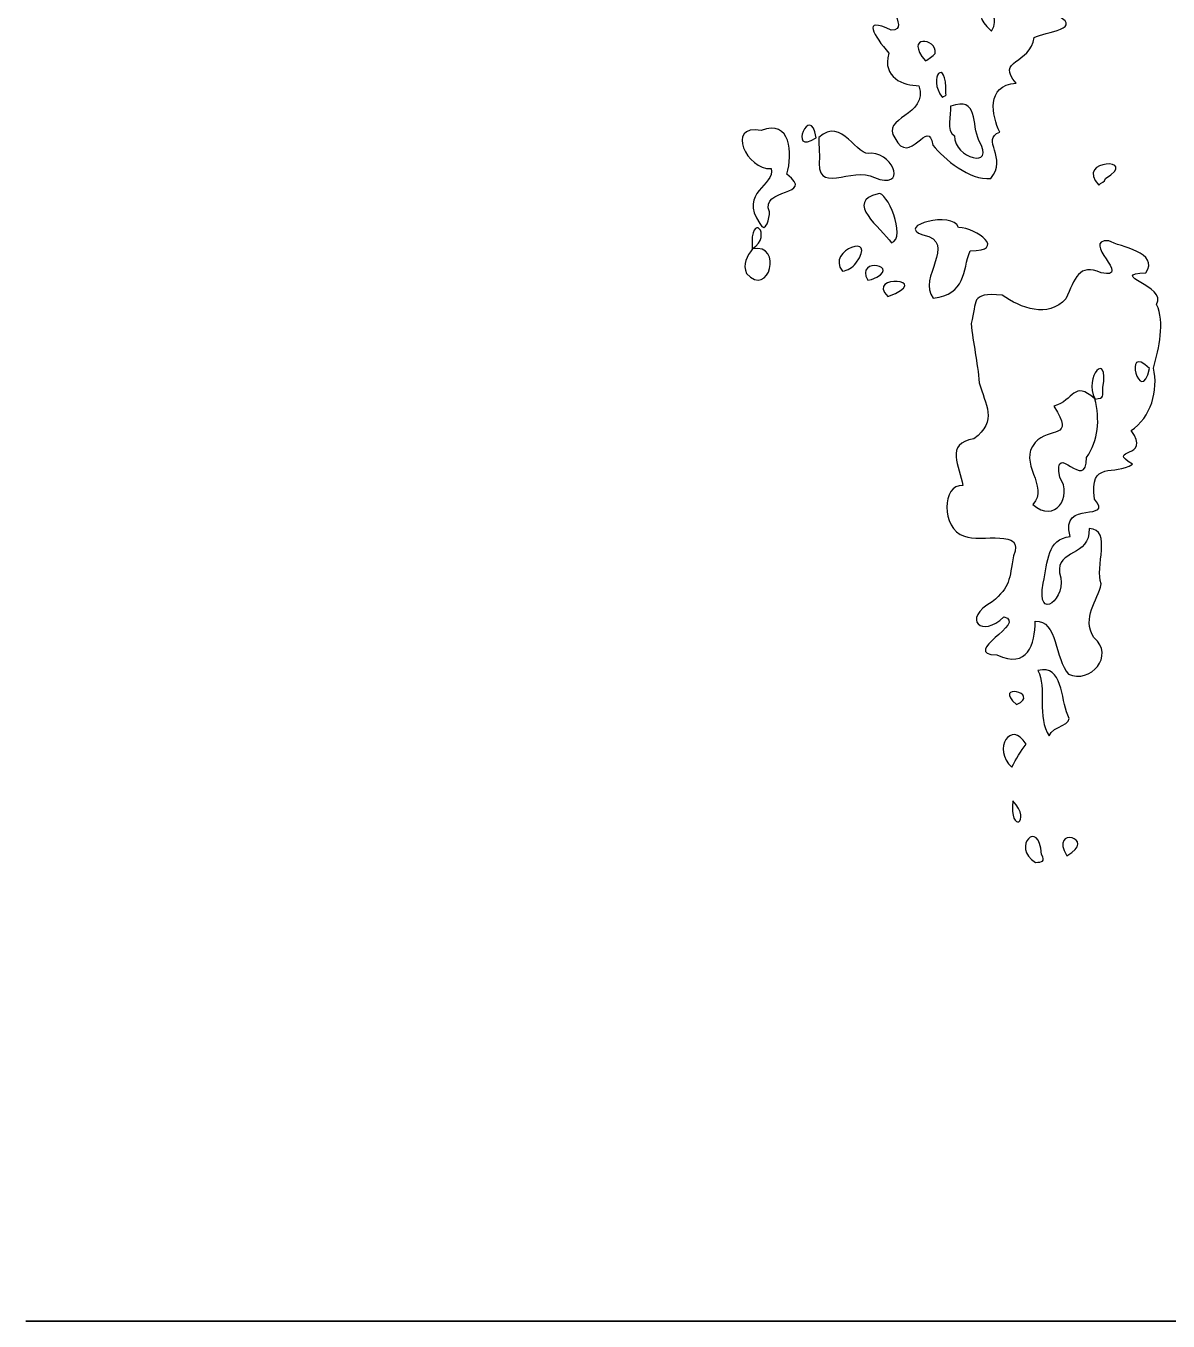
# Model space of a CAD drawing. Header units: centimetres. Extents: x -9.9 to 7.8, y -13.7 to 13.8.
# Drawn here: x -9.914 to -6.121, y 2.106 to 6.405 of the extents above; entities that cross this region are included whole.
import ezdxf

# ---------------------------------------------------------------- set-up
doc = ezdxf.new("R2010")
doc.units = ezdxf.units.CM
doc.header["$MEASUREMENT"] = 0
doc.layers.add('Layer 1', color=7, linetype='Continuous')

msp = doc.modelspace()

# ---------------------------------------------------------------- linework, layer by layer
at = {"layer": 'Layer 1'}
for points, knots in [([(-6.89994, 6.63311), (-6.89303, 6.73269), (-6.80363, 6.53516), (-6.76149, 6.65541), (-6.76149, 6.65541), (-6.68912, 6.66634), (-6.63678, 6.55275), (-6.6034, 6.64794), (-6.6034, 6.64794), (-6.5451, 6.60817), (-6.5923, 6.48034), (-6.50354, 6.44683), (-6.50354, 6.44683), (-6.38652, 6.39469), (-6.53213, 6.38544), (-6.56513, 6.36656), (-6.56513, 6.36656), (-6.57878, 6.2774), (-6.69426, 6.29257), (-6.62564, 6.21548), (-6.62564, 6.21548), (-6.72775, 6.20651), (-6.70516, 6.1075), (-6.68001, 6.05238), (-6.68001, 6.05238), (-6.74399, 6.02877), (-6.6517, 5.96648), (-6.70966, 5.89917), (-6.70966, 5.89917), (-6.78098, 5.89144), (-6.86342, 5.96314), (-6.90241, 6.00884), (-6.90241, 6.00884), (-6.91537, 6.10739), (-6.97996, 5.93296), (-7.02772, 6.03309), (-7.02772, 6.03309), (-7.07865, 6.10095), (-6.91506, 6.10674), (-6.94793, 6.20647), (-6.94793, 6.20647), (-6.99954, 6.20745), (-7.07182, 6.23305), (-7.04821, 6.31432), (-7.04821, 6.31432), (-7.0973, 6.37262), (-7.14096, 6.44007), (-7.03986, 6.39092), (-7.03986, 6.39092), (-6.96518, 6.3924), (-7.10315, 6.5051), (-6.98149, 6.52931), (-6.98149, 6.52931), (-6.91931, 6.45401), (-6.88636, 6.44425), (-6.87926, 6.55878), (-6.87926, 6.55878), (-6.86992, 6.58065), (-6.89804, 6.60969), (-6.89994, 6.6331), (-6.89994, 6.6331), (-6.89994, 6.6331), (-6.89994, 6.63311), (-6.89994, 6.63311)], [0, 0, 0, 0, 0.0588235, 0.0588235, 0.0588235, 0.0588235, 0.1176471, 0.1176471, 0.1176471, 0.1176471, 0.1764706, 0.1764706, 0.1764706, 0.1764706, 0.2352941, 0.2352941, 0.2352941, 0.2352941, 0.2941176, 0.2941176, 0.2941176, 0.2941176, 0.3529412, 0.3529412, 0.3529412, 0.3529412, 0.4117647, 0.4117647, 0.4117647, 0.4117647, 0.4705882, 0.4705882, 0.4705882, 0.4705882, 0.5294118, 0.5294118, 0.5294118, 0.5294118, 0.5882353, 0.5882353, 0.5882353, 0.5882353, 0.6470588, 0.6470588, 0.6470588, 0.6470588, 0.7058824, 0.7058824, 0.7058824, 0.7058824, 0.7647059, 0.7647059, 0.7647059, 0.7647059, 0.8235294, 0.8235294, 0.8235294, 0.8235294, 0.8823529, 0.8823529, 0.8823529, 0.8823529, 1, 1, 1, 1]), ([(-6.92632, 6.28912), (-6.99974, 6.3743), (-6.88811, 6.36742), (-6.89419, 6.31383), (-6.89419, 6.31383), (-6.90299, 6.30335), (-6.91527, 6.2968), (-6.92632, 6.28912)], [0, 0, 0, 0, 0.3333333, 0.3333333, 0.3333333, 0.3333333, 1, 1, 1, 1]), ([(-6.86993, 6.16764), (-6.92341, 6.23415), (-6.85489, 6.3082), (-6.85838, 6.18128), (-6.85838, 6.18128), (-6.85379, 6.174), (-6.86762, 6.17145), (-6.86993, 6.16764)], [0, 0, 0, 0, 0.3333333, 0.3333333, 0.3333333, 0.3333333, 1, 1, 1, 1]), ([(-6.84277, 6.13858), (-6.74879, 6.17358), (-6.77413, 6.07583), (-6.74887, 6.0249), (-6.74887, 6.0249), (-6.69048, 5.9262), (-6.83184, 5.9668), (-6.83042, 6.03973), (-6.83042, 6.03973), (-6.85844, 6.05634), (-6.84073, 6.10989), (-6.84278, 6.13858), (-6.84278, 6.13858), (-6.84278, 6.13858), (-6.84277, 6.13858), (-6.84277, 6.13858)], [0, 0, 0, 0, 0.2, 0.2, 0.2, 0.2, 0.4, 0.4, 0.4, 0.4, 0.6, 0.6, 0.6, 0.6, 1, 1, 1, 1]), ([(-7.28035, 6.03481), (-7.20232, 6.10779), (-7.15533, 5.96468), (-7.10562, 5.98328), (-7.10562, 5.98328), (-7.02676, 5.97746), (-6.98965, 5.85969), (-7.09571, 5.90164), (-7.09571, 5.90164), (-7.16989, 5.94279), (-7.29662, 5.83589), (-7.27788, 5.97056), (-7.27788, 5.97056), (-7.27952, 5.99198), (-7.28103, 6.01331), (-7.28035, 6.03481)], [0, 0, 0, 0, 0.2, 0.2, 0.2, 0.2, 0.4, 0.4, 0.4, 0.4, 0.6, 0.6, 0.6, 0.6, 1, 1, 1, 1]), ([(-7.47646, 5.74888), (-7.54847, 5.855), (-7.42336, 5.87397), (-7.43939, 5.93174), (-7.43939, 5.93174), (-7.51807, 5.92437), (-7.59309, 6.08069), (-7.47152, 6.05777), (-7.47152, 6.05777), (-7.37369, 6.09584), (-7.36562, 5.98187), (-7.38713, 5.91263), (-7.38713, 5.91263), (-7.28709, 5.83763), (-7.47962, 5.87059), (-7.44434, 5.78747), (-7.44434, 5.78747), (-7.44299, 5.77106), (-7.45708, 5.71074), (-7.47647, 5.74887), (-7.47647, 5.74887), (-7.47647, 5.74887), (-7.47646, 5.74888), (-7.47646, 5.74888)], [0, 0, 0, 0, 0.1428571, 0.1428571, 0.1428571, 0.1428571, 0.2857143, 0.2857143, 0.2857143, 0.2857143, 0.4285714, 0.4285714, 0.4285714, 0.4285714, 0.5714286, 0.5714286, 0.5714286, 0.5714286, 0.7142857, 0.7142857, 0.7142857, 0.7142857, 1, 1, 1, 1]), ([(-6.35117, 5.87665), (-6.43338, 5.96438), (-6.21012, 5.96819), (-6.32893, 5.89889), (-6.32893, 5.89889), (-6.32993, 5.88582), (-6.34457, 5.88507), (-6.35117, 5.87665)], [0, 0, 0, 0, 0.3333333, 0.3333333, 0.3333333, 0.3333333, 1, 1, 1, 1]), ([(-7.03926, 5.68463), (-7.0747, 5.73578), (-7.19672, 5.82164), (-7.08374, 5.84773), (-7.08374, 5.84773), (-7.0552, 5.86106), (-6.98832, 5.7033), (-7.03926, 5.68463)], [0, 0, 0, 0, 0.3333333, 0.3333333, 0.3333333, 0.3333333, 1, 1, 1, 1]), ([(-6.90054, 5.50175), (-6.95716, 5.56802), (-6.8146, 5.68558), (-6.93514, 5.7118), (-6.93514, 5.7118), (-7.0279, 5.74213), (-6.83476, 5.79181), (-6.81653, 5.73651), (-6.81653, 5.73651), (-6.7549, 5.73422), (-6.65478, 5.65749), (-6.77826, 5.65866), (-6.77826, 5.65866), (-6.80409, 5.59229), (-6.79153, 5.51368), (-6.90055, 5.50175), (-6.90055, 5.50175), (-6.90055, 5.50175), (-6.90054, 5.50175), (-6.90054, 5.50175)], [0, 0, 0, 0, 0.1666667, 0.1666667, 0.1666667, 0.1666667, 0.3333333, 0.3333333, 0.3333333, 0.3333333, 0.5, 0.5, 0.5, 0.5, 0.6666667, 0.6666667, 0.6666667, 0.6666667, 1, 1, 1, 1]), ([(-7.2024, 5.59071), (-7.25887, 5.66218), (-7.07887, 5.72183), (-7.15792, 5.61789), (-7.15792, 5.61789), (-7.16895, 5.60262), (-7.18439, 5.59483), (-7.2024, 5.59071)], [0, 0, 0, 0, 0.3333333, 0.3333333, 0.3333333, 0.3333333, 1, 1, 1, 1]), ([(-7.50115, 5.66485), (-7.39706, 5.68434), (-7.44588, 5.49957), (-7.52092, 5.5833), (-7.52092, 5.5833), (-7.53368, 5.61437), (-7.5192, 5.64035), (-7.50115, 5.66485)], [0, 0, 0, 0, 0.3333333, 0.3333333, 0.3333333, 0.3333333, 1, 1, 1, 1]), ([(-6.16966, 5.26926), (-6.15161, 5.19682), (-6.17775, 5.10427), (-6.24379, 5.06168), (-6.24379, 5.06168), (-6.17168, 4.96718), (-6.33114, 5.00459), (-6.23885, 4.95048), (-6.23885, 4.95048), (-6.29781, 4.90961), (-6.38455, 4.96638), (-6.36488, 4.83434), (-6.36488, 4.83434), (-6.29848, 4.75498), (-6.4821, 4.83738), (-6.44602, 4.7105), (-6.44602, 4.7105), (-6.52407, 4.69998), (-6.5185, 4.62962), (-6.5354, 4.55568), (-6.5354, 4.55568), (-6.5618, 4.42117), (-6.45125, 4.50254), (-6.48103, 4.58969), (-6.48103, 4.58969), (-6.49319, 4.66741), (-6.37858, 4.64201), (-6.38332, 4.73625), (-6.38332, 4.73625), (-6.30416, 4.73383), (-6.36569, 4.60822), (-6.34264, 4.55262), (-6.34264, 4.55262), (-6.35526, 4.49683), (-6.40825, 4.44228), (-6.36735, 4.3747), (-6.36735, 4.3747), (-6.29459, 4.31571), (-6.38031, 4.21862), (-6.45137, 4.25361), (-6.45137, 4.25361), (-6.49711, 4.30173), (-6.48681, 4.43417), (-6.56257, 4.42906), (-6.56257, 4.42906), (-6.56152, 4.35151), (-6.58708, 4.27042), (-6.68946, 4.31696), (-6.68946, 4.31696), (-6.81568, 4.32156), (-6.58467, 4.42379), (-6.66636, 4.44389), (-6.66636, 4.44389), (-6.7367, 4.37137), (-6.8102, 4.43545), (-6.70456, 4.49372), (-6.70456, 4.49372), (-6.64412, 4.54326), (-6.64811, 4.56711), (-6.63423, 4.64652), (-6.63423, 4.64652), (-6.59257, 4.7376), (-6.74358, 4.69), (-6.79733, 4.71077), (-6.79733, 4.71077), (-6.87588, 4.73839), (-6.87258, 4.88405), (-6.80227, 4.87975), (-6.80227, 4.87975), (-6.81146, 4.94333), (-6.86407, 5.01877), (-6.76541, 5.03458), (-6.76541, 5.03458), (-6.68569, 5.09396), (-6.72792, 5.14878), (-6.74791, 5.21983), (-6.74791, 5.21983), (-6.75383, 5.28944), (-6.76794, 5.35146), (-6.77509, 5.41752), (-6.77509, 5.41752), (-6.75223, 5.49084), (-6.78321, 5.5206), (-6.6713, 5.51142), (-6.6713, 5.51142), (-6.60985, 5.46823), (-6.52014, 5.43377), (-6.46013, 5.49879), (-6.46013, 5.49879), (-6.4298, 5.56672), (-6.41747, 5.61853), (-6.34264, 5.58555), (-6.34264, 5.58555), (-6.23559, 5.56286), (-6.41536, 5.6968), (-6.31793, 5.69181), (-6.31793, 5.69181), (-6.27948, 5.67073), (-6.14848, 5.65375), (-6.19437, 5.58555), (-6.19437, 5.58555), (-6.32526, 5.57901), (-6.12117, 5.54197), (-6.15873, 5.48088), (-6.15873, 5.48088), (-6.13193, 5.41992), (-6.14973, 5.33689), (-6.16966, 5.26923), (-6.16966, 5.26923), (-6.16966, 5.26923), (-6.16966, 5.26926), (-6.16966, 5.26926)], [0, 0, 0, 0, 0.0344828, 0.0344828, 0.0344828, 0.0344828, 0.0689655, 0.0689655, 0.0689655, 0.0689655, 0.1034483, 0.1034483, 0.1034483, 0.1034483, 0.137931, 0.137931, 0.137931, 0.137931, 0.1724138, 0.1724138, 0.1724138, 0.1724138, 0.2068966, 0.2068966, 0.2068966, 0.2068966, 0.2413793, 0.2413793, 0.2413793, 0.2413793, 0.2758621, 0.2758621, 0.2758621, 0.2758621, 0.3103448, 0.3103448, 0.3103448, 0.3103448, 0.3448276, 0.3448276, 0.3448276, 0.3448276, 0.3793103, 0.3793103, 0.3793103, 0.3793103, 0.4137931, 0.4137931, 0.4137931, 0.4137931, 0.4482759, 0.4482759, 0.4482759, 0.4482759, 0.4827586, 0.4827586, 0.4827586, 0.4827586, 0.5172414, 0.5172414, 0.5172414, 0.5172414, 0.5517241, 0.5517241, 0.5517241, 0.5517241, 0.5862069, 0.5862069, 0.5862069, 0.5862069, 0.6206897, 0.6206897, 0.6206897, 0.6206897, 0.6551724, 0.6551724, 0.6551724, 0.6551724, 0.6896552, 0.6896552, 0.6896552, 0.6896552, 0.7241379, 0.7241379, 0.7241379, 0.7241379, 0.7586207, 0.7586207, 0.7586207, 0.7586207, 0.7931034, 0.7931034, 0.7931034, 0.7931034, 0.8275862, 0.8275862, 0.8275862, 0.8275862, 0.862069, 0.862069, 0.862069, 0.862069, 0.8965517, 0.8965517, 0.8965517, 0.8965517, 0.9310345, 0.9310345, 0.9310345, 0.9310345, 1, 1, 1, 1]), ([(-7.11812, 5.56106), (-7.16288, 5.64138), (-6.99475, 5.60749), (-7.10576, 5.56353), (-7.10576, 5.56353), (-7.10576, 5.56353), (-7.11812, 5.56106), (-7.11812, 5.56106)], [0, 0, 0, 0, 0.3333333, 0.3333333, 0.3333333, 0.3333333, 1, 1, 1, 1]), ([(-6.36297, 5.16635), (-6.40361, 5.24142), (-6.31599, 5.33042), (-6.33736, 5.20503), (-6.33736, 5.20503), (-6.33916, 5.17607), (-6.33034, 5.17002), (-6.36297, 5.16635)], [0, 0, 0, 0, 0.3333333, 0.3333333, 0.3333333, 0.3333333, 1, 1, 1, 1]), ([(-6.36426, 5.16768), (-6.34631, 5.09804), (-6.35212, 5.02898), (-6.39144, 4.97246), (-6.39144, 4.97246), (-6.39026, 4.85072), (-6.50405, 5.03814), (-6.4804, 4.90574), (-6.4804, 4.90574), (-6.43584, 4.84327), (-6.49828, 4.75136), (-6.56937, 4.81678), (-6.56937, 4.81678), (-6.51343, 4.87605), (-6.62257, 4.95541), (-6.56196, 5.02189), (-6.56196, 5.02189), (-6.51609, 5.077), (-6.42686, 5.02773), (-6.50018, 5.14298), (-6.50018, 5.14298), (-6.43193, 5.16215), (-6.43595, 5.23025), (-6.36427, 5.16769), (-6.36427, 5.16769), (-6.36427, 5.16769), (-6.36426, 5.16768), (-6.36426, 5.16768)], [0, 0, 0, 0, 0.125, 0.125, 0.125, 0.125, 0.25, 0.25, 0.25, 0.25, 0.375, 0.375, 0.375, 0.375, 0.5, 0.5, 0.5, 0.5, 0.625, 0.625, 0.625, 0.625, 0.75, 0.75, 0.75, 0.75, 1, 1, 1, 1]), ([(-6.51581, 4.04814), (-6.55731, 4.10917), (-6.52282, 4.20881), (-6.55288, 4.2656), (-6.55288, 4.2656), (-6.46981, 4.2852), (-6.47792, 4.17195), (-6.45403, 4.11733), (-6.45403, 4.11733), (-6.43145, 4.08264), (-6.50401, 4.08407), (-6.51581, 4.04814)], [0, 0, 0, 0, 0.25, 0.25, 0.25, 0.25, 0.5, 0.5, 0.5, 0.5, 1, 1, 1, 1]), ([(-6.63942, 3.94435), (-6.70681, 4.00372), (-6.64185, 4.10407), (-6.59247, 4.02095), (-6.59247, 4.02095), (-6.60925, 3.99725), (-6.62571, 3.97275), (-6.63942, 3.94435)], [0, 0, 0, 0, 0.3333333, 0.3333333, 0.3333333, 0.3333333, 1, 1, 1, 1]), ([(-6.56129, 3.62789), (-6.64428, 3.68062), (-6.54679, 3.77716), (-6.54152, 3.65507), (-6.54152, 3.65507), (-6.52642, 3.62935), (-6.53881, 3.63054), (-6.56129, 3.62789)], [0, 0, 0, 0, 0.3333333, 0.3333333, 0.3333333, 0.3333333, 1, 1, 1, 1]), ([(2.36019, 2.10564), (2.26167, 2.16347), (2.37518, 2.20704), (2.3676, 2.10564), (2.3676, 2.10564), (2.3676, 2.10564), (2.36266, 2.10564), (2.36266, 2.10564), (2.36266, 2.10564), (2.36266, 2.10564), (-9.91368, 2.10564), (-9.91368, 2.10564), (-9.91368, 2.10564), (-9.91368, 2.10564), (2.36019, 2.10564), (2.36019, 2.10564)], [0, 0, 0, 0, 0.2, 0.2, 0.2, 0.2, 0.4, 0.4, 0.4, 0.4, 0.6, 0.6, 0.6, 0.6, 1, 1, 1, 1])]:
    msp.add_open_spline(points, degree=3, knots=knots, dxfattribs=at)
for points in [[(-6.70667, 6.38798), (-6.8048, 6.4722), (-6.6584, 6.47516), (-6.70667, 6.38798)], [(-7.28973, 6.03413), (-7.3872, 5.97082), (-7.30724, 6.15328), (-7.28973, 6.03413)], [(-7.50162, 5.66486), (-7.51119, 5.79658), (-7.42954, 5.71119), (-7.50162, 5.66486)], [(-7.05132, 5.5067), (-7.12682, 5.58338), (-6.89341, 5.56444), (-7.05132, 5.5067)], [(-6.18252, 5.26766), (-6.21088, 5.13439), (-6.27497, 5.35966), (-6.18252, 5.26766)], [(-6.62423, 4.15229), (-6.70723, 4.22572), (-6.54006, 4.19093), (-6.62423, 4.15229)], [(-6.63592, 3.833), (-6.56931, 3.76042), (-6.65037, 3.72014), (-6.63592, 3.833)], [(-6.45735, 3.65013), (-6.51713, 3.75083), (-6.35032, 3.70821), (-6.45735, 3.65013)]]:
    msp.add_open_spline(points, degree=3, dxfattribs=at)

doc.saveas('drawing.dxf')
